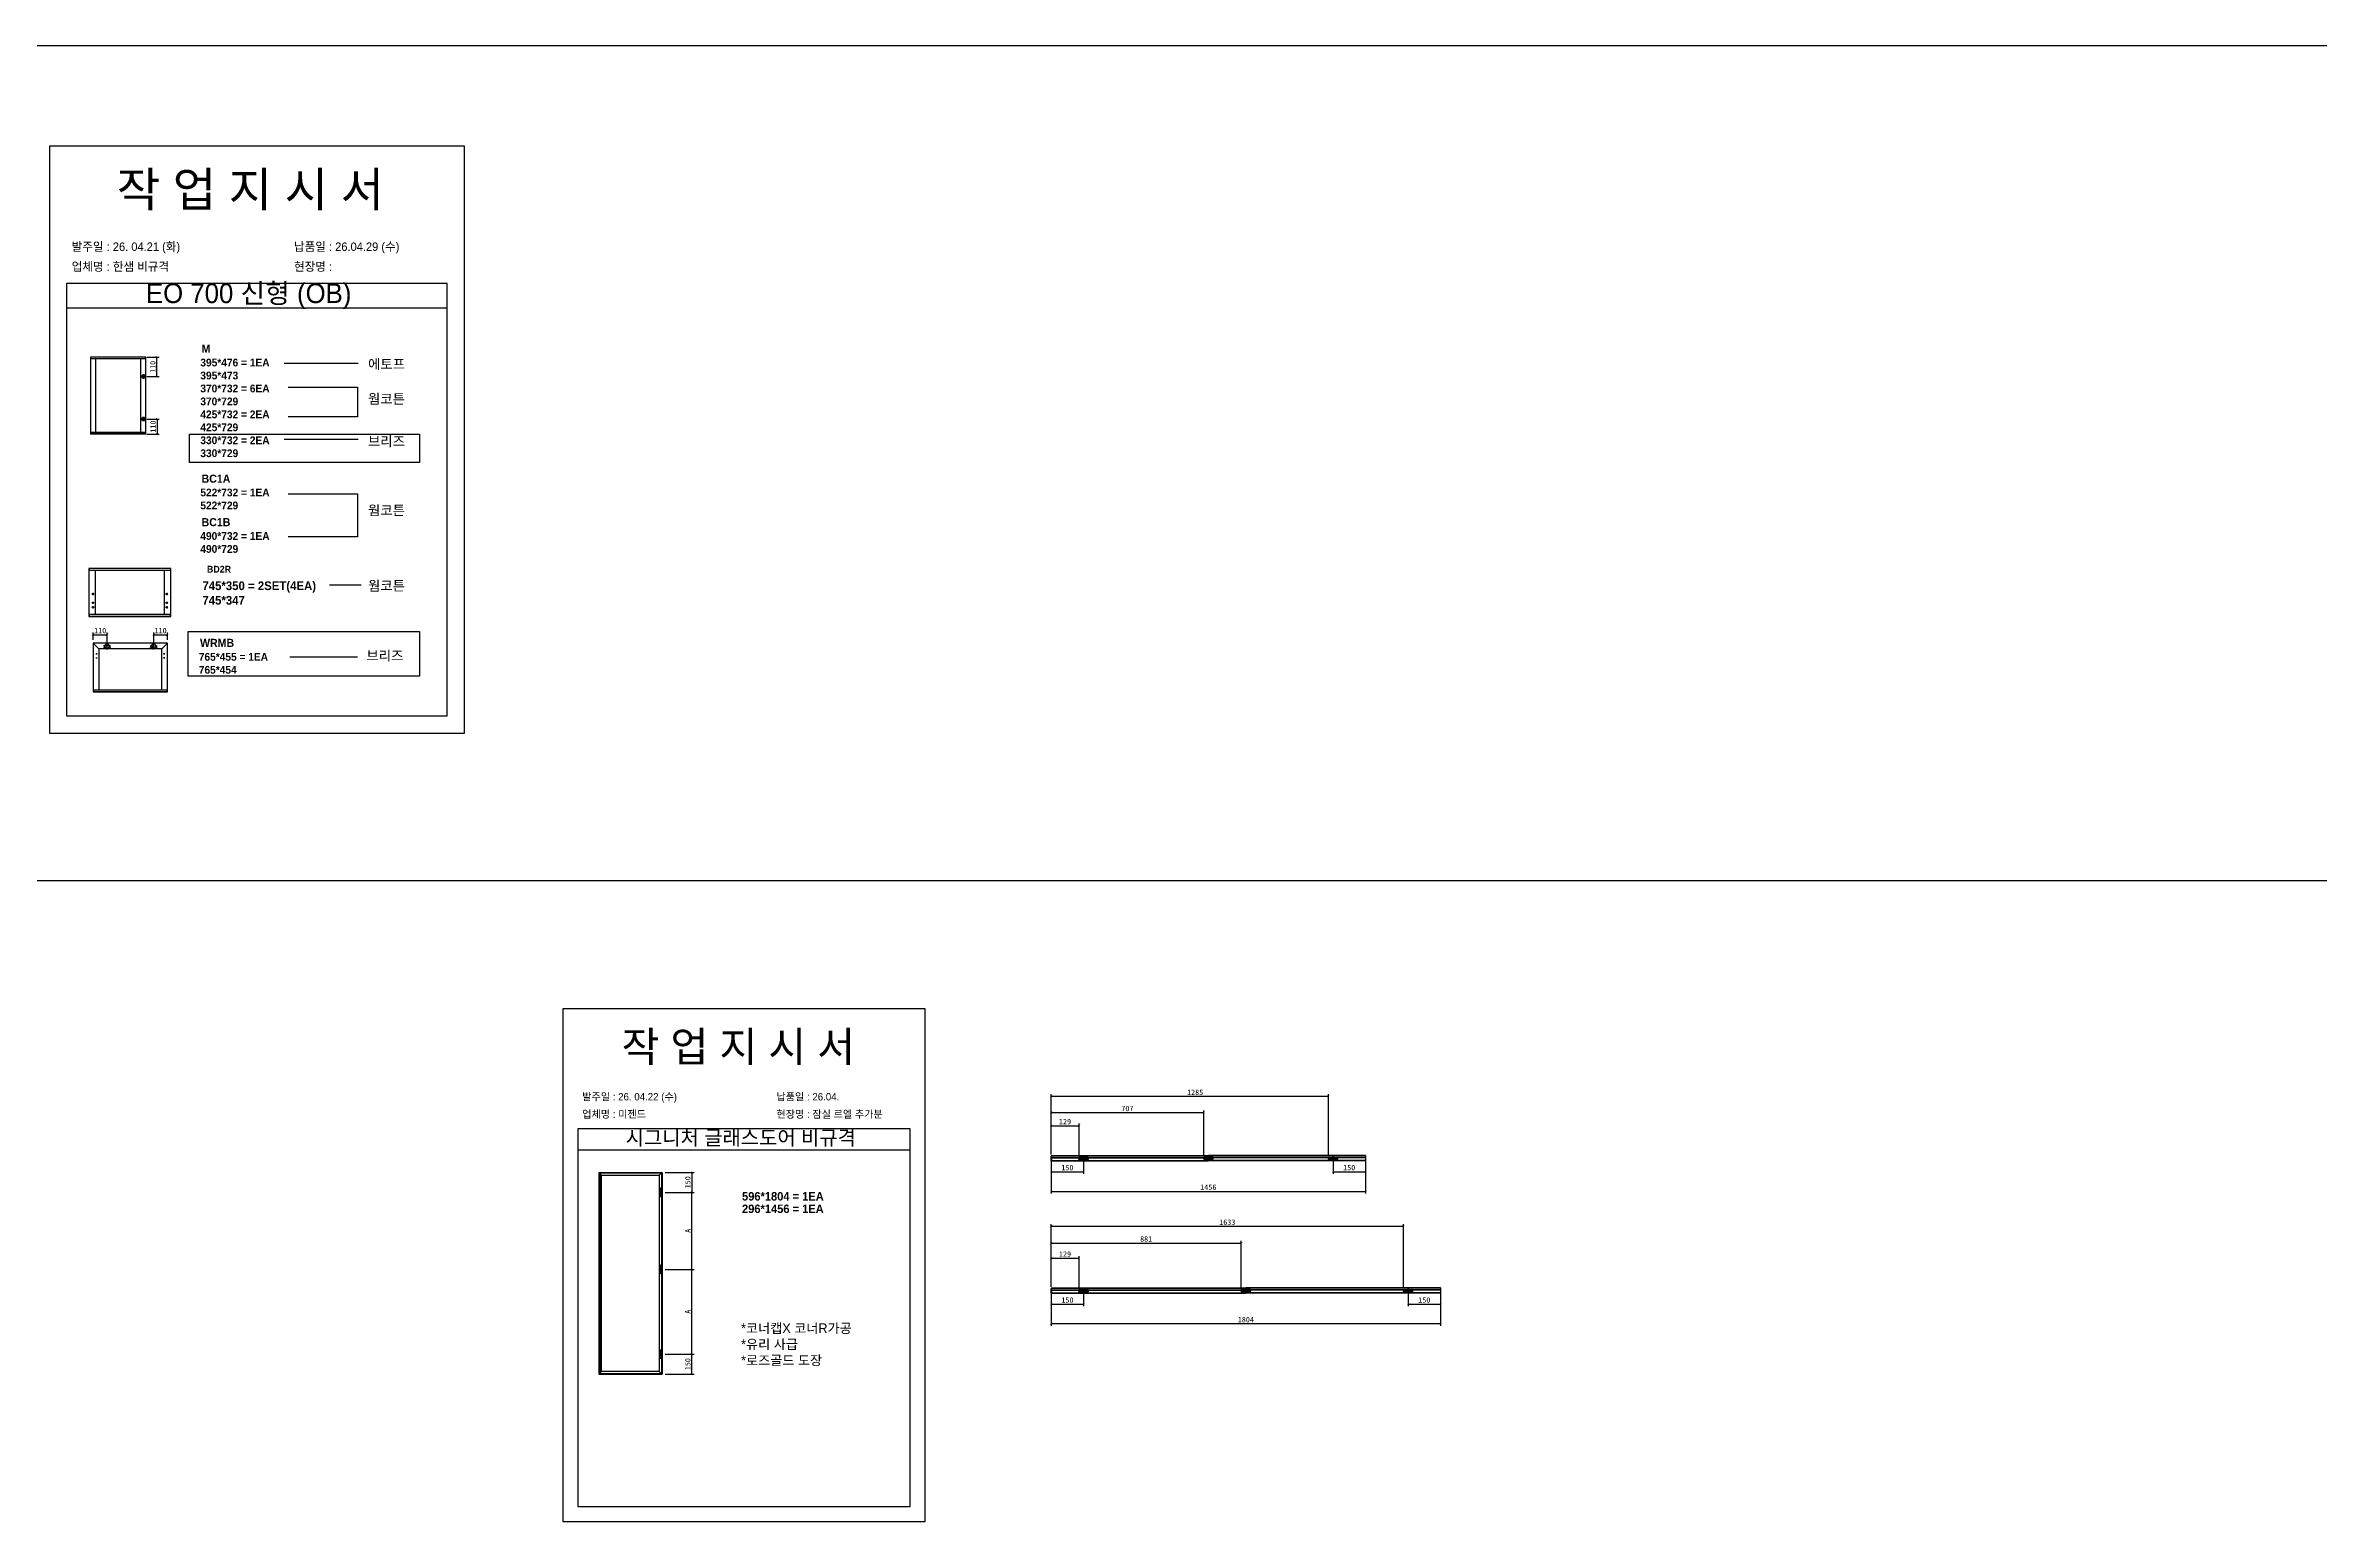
# Model space of a CAD drawing. Header units: millimetres. Extents: x -44117 to 256353, y -2095463 to 65325.
# Drawn here: x 115342 to 125876, y -891495 to -884652 of the extents above; entities that cross this region are included whole.
import ezdxf

# ---------------------------------------------------------------- set-up
doc = ezdxf.new("R2010")
doc.units = ezdxf.units.MM
doc.header["$LTSCALE"] = 10
doc.layers.add('1', color=2, linetype='Continuous', lineweight=40)
doc.layers.add('Layer1', color=7, linetype='Continuous', lineweight=70)
doc.styles.add('MtX_Gulim', font='')
doc.styles.get('MtX_Gulim').set_extended_font_data('Gulim', bold=True)
doc.dimstyles.new('ISO-25', dxfattribs={"dimtxt": 2.5, "dimasz": 2.5, "dimexe": 1, "dimexo": 1, "dimtad": 1, "dimtxsty": 'Standard', "dimblk": 'ARCHTICK', "dimcen": 2.5, "dimadec": 0, "dimazin": 0, "dimtfac": 1, "dimtmove": 0, "dimatfit": 3, "dimfxl": 0, "dimarcsym": 0})

# ---------------------------------------------------------------- blocks, each defined once
blk = doc.blocks.new('_ArchTick')
at = {"color": 0, "linetype": 'ByBlock', "const_width": 0.15}
blk.add_lwpolyline([(-0.5, -0.5), (0.5, 0.5)], dxfattribs=at)
blk = doc.blocks.new('*D5847')
at = {"color": 0, "lineweight": -2}
for p, q in [((115812, -886097), (115869, -886097)), ((115859, -886187), (115859, -886097)), ((115812, -886187), (115869, -886187))]:
    blk.add_line(p, q, dxfattribs=at)
at = {"layer": 'Defpoints', "color": 0}
for p in [(115797, -886097), (115859, -886097), (115797, -886187)]:
    blk.add_point(p, dxfattribs=at)
at = {"color": 0, "lineweight": -2, "xscale": 10, "yscale": 10, "zscale": 10}
for p, rotation in [((115859, -886097), 90), ((115859, -886187), 270)]:
    blk.add_blockref('_ArchTick', p, dxfattribs=dict(at, rotation=rotation))
at = {"color": 0, "insert": (115840, -886142), "char_height": 25, "attachment_point": 5, "rotation": 90}
blk.add_mtext('110', dxfattribs=at)
blk = doc.blocks.new('*D5848')
at = {"color": 0, "lineweight": -2}
for p, q in [((115812, -886384), (115870, -886384)), ((115812, -886454), (115870, -886454)), ((115860, -886384), (115860, -886454))]:
    blk.add_line(p, q, dxfattribs=at)
at = {"layer": 'Defpoints', "color": 0}
for p in [(115797, -886384), (115797, -886454), (115860, -886454)]:
    blk.add_point(p, dxfattribs=at)
at = {"color": 0, "lineweight": -2, "xscale": 10, "yscale": 10, "zscale": 10}
for p, rotation in [((115860, -886384), 90), ((115860, -886454), 270)]:
    blk.add_blockref('_ArchTick', p, dxfattribs=dict(at, rotation=rotation))
at = {"color": 0, "insert": (115841, -886419), "char_height": 25, "attachment_point": 5, "rotation": 90}
blk.add_mtext('110', dxfattribs=at)
blk = doc.blocks.new('*D5849')
at = {"color": 0, "lineweight": -2}
for p, q in [((115563, -887408), (115563, -887374)), ((115563, -887384), (115628, -887384)), ((115628, -887421), (115628, -887374))]:
    blk.add_line(p, q, dxfattribs=at)
at = {"layer": 'Defpoints', "color": 0}
for p in [(115563, -887423), (115628, -887384), (115628, -887436)]:
    blk.add_point(p, dxfattribs=at)
at = {"color": 0, "lineweight": -2, "xscale": 10, "yscale": 10, "zscale": 10, "rotation": 180}
blk.add_blockref('_ArchTick', (115563, -887384), dxfattribs=at)
at = {"color": 0, "lineweight": -2, "xscale": 10, "yscale": 10, "zscale": 10}
blk.add_blockref('_ArchTick', (115628, -887384), dxfattribs=at)
at = {"color": 0, "insert": (115596, -887365), "char_height": 25, "attachment_point": 5}
blk.add_mtext('110', dxfattribs=at)
blk = doc.blocks.new('*D5850')
at = {"color": 0, "lineweight": -2}
for p, q in [((115844, -887421), (115844, -887374)), ((115844, -887384), (115908, -887384)), ((115908, -887408), (115908, -887374))]:
    blk.add_line(p, q, dxfattribs=at)
at = {"layer": 'Defpoints', "color": 0}
for p in [(115908, -887384), (115908, -887423), (115844, -887436)]:
    blk.add_point(p, dxfattribs=at)
at = {"color": 0, "lineweight": -2, "xscale": 10, "yscale": 10, "zscale": 10, "rotation": 180}
blk.add_blockref('_ArchTick', (115844, -887384), dxfattribs=at)
at = {"color": 0, "lineweight": -2, "xscale": 10, "yscale": 10, "zscale": 10}
blk.add_blockref('_ArchTick', (115908, -887384), dxfattribs=at)
at = {"color": 0, "insert": (115876, -887365), "char_height": 25, "attachment_point": 5}
blk.add_mtext('110', dxfattribs=at)
blk = doc.blocks.new('*D5874')
at = {"color": 0, "lineweight": -2}
for p, q in [((118214, -889876), (118348, -889876)), ((118338, -889876), (118338, -889969)), ((118214, -889969), (118348, -889969))]:
    blk.add_line(p, q, dxfattribs=at)
at = {"layer": 'Defpoints', "color": 0}
for p in [(118199, -889876), (118199, -889969), (118338, -889969)]:
    blk.add_point(p, dxfattribs=at)
at = {"color": 0, "lineweight": -2, "xscale": 10, "yscale": 10, "zscale": 10}
for p, rotation in [((118338, -889876), 90), ((118338, -889969), 270)]:
    blk.add_blockref('_ArchTick', p, dxfattribs=dict(at, rotation=rotation))
at = {"color": 0, "insert": (118319, -889922), "char_height": 25, "attachment_point": 5, "rotation": 90}
blk.add_mtext('150', dxfattribs=at)
blk = doc.blocks.new('*D5875')
at = {"color": 0, "lineweight": -2}
for p, q in [((118214, -890719), (118348, -890719)), ((118338, -890811), (118338, -890719)), ((118214, -890811), (118348, -890811))]:
    blk.add_line(p, q, dxfattribs=at)
at = {"layer": 'Defpoints', "color": 0}
for p in [(118199, -890719), (118338, -890719), (118199, -890811)]:
    blk.add_point(p, dxfattribs=at)
at = {"color": 0, "lineweight": -2, "xscale": 10, "yscale": 10, "zscale": 10}
for p, rotation in [((118338, -890719), 90), ((118338, -890811), 270)]:
    blk.add_blockref('_ArchTick', p, dxfattribs=dict(at, rotation=rotation))
at = {"color": 0, "insert": (118319, -890765), "char_height": 25, "attachment_point": 5, "rotation": 90}
blk.add_mtext('150', dxfattribs=at)
blk = doc.blocks.new('*D5876')
at = {"color": 0, "lineweight": -2}
for p, q in [((118214, -890326), (118348, -890326)), ((118338, -890719), (118338, -890326)), ((118214, -890719), (118348, -890719))]:
    blk.add_line(p, q, dxfattribs=at)
at = {"layer": 'Defpoints', "color": 0}
for p in [(118199, -890326), (118338, -890326), (118199, -890719)]:
    blk.add_point(p, dxfattribs=at)
at = {"color": 0, "lineweight": -2, "xscale": 10, "yscale": 10, "zscale": 10}
for p, rotation in [((118338, -890326), 90), ((118338, -890719), 270)]:
    blk.add_blockref('_ArchTick', p, dxfattribs=dict(at, rotation=rotation))
at = {"color": 0, "insert": (118319, -890522), "char_height": 25, "attachment_point": 5, "rotation": 90}
blk.add_mtext('A', dxfattribs=at)
blk = doc.blocks.new('*D5877')
at = {"color": 0, "lineweight": -2}
for p, q in [((118214, -889969), (118348, -889969)), ((118338, -890326), (118338, -889969)), ((118214, -890326), (118348, -890326))]:
    blk.add_line(p, q, dxfattribs=at)
at = {"layer": 'Defpoints', "color": 0}
for p in [(118199, -889969), (118338, -889969), (118199, -890326)]:
    blk.add_point(p, dxfattribs=at)
at = {"color": 0, "lineweight": -2, "xscale": 10, "yscale": 10, "zscale": 10}
for p, rotation in [((118338, -889969), 90), ((118338, -890326), 270)]:
    blk.add_blockref('_ArchTick', p, dxfattribs=dict(at, rotation=rotation))
at = {"color": 0, "insert": (118319, -890147), "char_height": 25, "attachment_point": 5, "rotation": 90}
blk.add_mtext('A', dxfattribs=at)
blk = doc.blocks.new('*D5878')
at = {"color": 0, "lineweight": -2}
for p, q in [((120003, -889816), (120003, -889883)), ((120153, -889822), (120153, -889883)), ((120003, -889873), (120153, -889873))]:
    blk.add_line(p, q, dxfattribs=at)
at = {"layer": 'Defpoints', "color": 0}
for p in [(120003, -889801), (120153, -889807), (120153, -889873)]:
    blk.add_point(p, dxfattribs=at)
at = {"color": 0, "lineweight": -2, "xscale": 10, "yscale": 10, "zscale": 10, "rotation": 180}
blk.add_blockref('_ArchTick', (120003, -889873), dxfattribs=at)
at = {"color": 0, "lineweight": -2, "xscale": 10, "yscale": 10, "zscale": 10}
blk.add_blockref('_ArchTick', (120153, -889873), dxfattribs=at)
at = {"color": 0, "insert": (120078, -889854), "char_height": 25, "attachment_point": 5}
blk.add_mtext('150', dxfattribs=at)
blk = doc.blocks.new('*D5879')
at = {"color": 0, "lineweight": -2}
for p, q in [((120003, -889816), (120003, -889974)), ((121459, -889834), (121459, -889974)), ((120003, -889964), (121459, -889964))]:
    blk.add_line(p, q, dxfattribs=at)
at = {"layer": 'Defpoints', "color": 0}
for p in [(120003, -889801), (121459, -889819), (121459, -889964)]:
    blk.add_point(p, dxfattribs=at)
at = {"color": 0, "lineweight": -2, "xscale": 10, "yscale": 10, "zscale": 10, "rotation": 180}
blk.add_blockref('_ArchTick', (120003, -889964), dxfattribs=at)
at = {"color": 0, "lineweight": -2, "xscale": 10, "yscale": 10, "zscale": 10}
blk.add_blockref('_ArchTick', (121459, -889964), dxfattribs=at)
at = {"color": 0, "insert": (120731, -889945), "char_height": 25, "attachment_point": 5}
blk.add_mtext('1456', dxfattribs=at)
blk = doc.blocks.new('*D5880')
at = {"color": 0, "lineweight": -2}
for p, q in [((120003, -889793), (120003, -889650)), ((120003, -889660), (120132, -889660)), ((120132, -889797), (120132, -889650))]:
    blk.add_line(p, q, dxfattribs=at)
at = {"layer": 'Defpoints', "color": 0}
for p in [(120132, -889660), (120003, -889808), (120132, -889812)]:
    blk.add_point(p, dxfattribs=at)
at = {"color": 0, "lineweight": -2, "xscale": 10, "yscale": 10, "zscale": 10, "rotation": 180}
blk.add_blockref('_ArchTick', (120003, -889660), dxfattribs=at)
at = {"color": 0, "lineweight": -2, "xscale": 10, "yscale": 10, "zscale": 10}
blk.add_blockref('_ArchTick', (120132, -889660), dxfattribs=at)
at = {"color": 0, "insert": (120067, -889641), "char_height": 25, "attachment_point": 5}
blk.add_mtext('129', dxfattribs=at)
blk = doc.blocks.new('*D5881')
at = {"color": 0, "lineweight": -2}
for p, q in [((121309, -889822), (121309, -889883)), ((121459, -889820), (121459, -889883)), ((121309, -889873), (121459, -889873))]:
    blk.add_line(p, q, dxfattribs=at)
at = {"layer": 'Defpoints', "color": 0}
for p in [(121309, -889807), (121459, -889805), (121459, -889873)]:
    blk.add_point(p, dxfattribs=at)
at = {"color": 0, "lineweight": -2, "xscale": 10, "yscale": 10, "zscale": 10, "rotation": 180}
blk.add_blockref('_ArchTick', (121309, -889873), dxfattribs=at)
at = {"color": 0, "lineweight": -2, "xscale": 10, "yscale": 10, "zscale": 10}
blk.add_blockref('_ArchTick', (121459, -889873), dxfattribs=at)
at = {"color": 0, "insert": (121384, -889854), "char_height": 25, "attachment_point": 5}
blk.add_mtext('150', dxfattribs=at)
blk = doc.blocks.new('*D5882')
at = {"color": 0, "lineweight": -2}
for p, q in [((120003, -889786), (120003, -889513)), ((120003, -889523), (121288, -889523)), ((121288, -889797), (121288, -889513))]:
    blk.add_line(p, q, dxfattribs=at)
at = {"layer": 'Defpoints', "color": 0}
for p in [(121288, -889523), (120003, -889801), (121288, -889812)]:
    blk.add_point(p, dxfattribs=at)
at = {"color": 0, "lineweight": -2, "xscale": 10, "yscale": 10, "zscale": 10, "rotation": 180}
blk.add_blockref('_ArchTick', (120003, -889523), dxfattribs=at)
at = {"color": 0, "lineweight": -2, "xscale": 10, "yscale": 10, "zscale": 10}
blk.add_blockref('_ArchTick', (121288, -889523), dxfattribs=at)
at = {"color": 0, "insert": (120670, -889505), "char_height": 25, "attachment_point": 5}
blk.add_mtext('1285', dxfattribs=at)
blk = doc.blocks.new('*D5883')
at = {"color": 0, "lineweight": -2}
for p, q in [((120003, -890430), (120003, -890497)), ((120153, -890436), (120153, -890497)), ((120003, -890487), (120153, -890487))]:
    blk.add_line(p, q, dxfattribs=at)
at = {"layer": 'Defpoints', "color": 0}
for p in [(120003, -890415), (120153, -890421), (120153, -890487)]:
    blk.add_point(p, dxfattribs=at)
at = {"color": 0, "lineweight": -2, "xscale": 10, "yscale": 10, "zscale": 10, "rotation": 180}
blk.add_blockref('_ArchTick', (120003, -890487), dxfattribs=at)
at = {"color": 0, "lineweight": -2, "xscale": 10, "yscale": 10, "zscale": 10}
blk.add_blockref('_ArchTick', (120153, -890487), dxfattribs=at)
at = {"color": 0, "insert": (120078, -890468), "char_height": 25, "attachment_point": 5}
blk.add_mtext('150', dxfattribs=at)
blk = doc.blocks.new('*D5884')
at = {"color": 0, "lineweight": -2}
for p, q in [((120003, -890430), (120003, -890587)), ((121807, -890448), (121807, -890587)), ((120003, -890577), (121807, -890577))]:
    blk.add_line(p, q, dxfattribs=at)
at = {"layer": 'Defpoints', "color": 0}
for p in [(120003, -890415), (121807, -890433), (121807, -890577)]:
    blk.add_point(p, dxfattribs=at)
at = {"color": 0, "lineweight": -2, "xscale": 10, "yscale": 10, "zscale": 10, "rotation": 180}
blk.add_blockref('_ArchTick', (120003, -890577), dxfattribs=at)
at = {"color": 0, "lineweight": -2, "xscale": 10, "yscale": 10, "zscale": 10}
blk.add_blockref('_ArchTick', (121807, -890577), dxfattribs=at)
at = {"color": 0, "insert": (120905, -890559), "char_height": 25, "attachment_point": 5}
blk.add_mtext('1804', dxfattribs=at)
blk = doc.blocks.new('*D5885')
at = {"color": 0, "lineweight": -2}
for p, q in [((120003, -890407), (120003, -890264)), ((120003, -890274), (120132, -890274)), ((120132, -890411), (120132, -890264))]:
    blk.add_line(p, q, dxfattribs=at)
at = {"layer": 'Defpoints', "color": 0}
for p in [(120132, -890274), (120003, -890422), (120132, -890426)]:
    blk.add_point(p, dxfattribs=at)
at = {"color": 0, "lineweight": -2, "xscale": 10, "yscale": 10, "zscale": 10, "rotation": 180}
blk.add_blockref('_ArchTick', (120003, -890274), dxfattribs=at)
at = {"color": 0, "lineweight": -2, "xscale": 10, "yscale": 10, "zscale": 10}
blk.add_blockref('_ArchTick', (120132, -890274), dxfattribs=at)
at = {"color": 0, "insert": (120067, -890255), "char_height": 25, "attachment_point": 5}
blk.add_mtext('129', dxfattribs=at)
blk = doc.blocks.new('*D5886')
at = {"color": 0, "lineweight": -2}
for p, q in [((121657, -890436), (121657, -890497)), ((121807, -890434), (121807, -890497)), ((121657, -890487), (121807, -890487))]:
    blk.add_line(p, q, dxfattribs=at)
at = {"layer": 'Defpoints', "color": 0}
for p in [(121657, -890421), (121807, -890419), (121807, -890487)]:
    blk.add_point(p, dxfattribs=at)
at = {"color": 0, "lineweight": -2, "xscale": 10, "yscale": 10, "zscale": 10, "rotation": 180}
blk.add_blockref('_ArchTick', (121657, -890487), dxfattribs=at)
at = {"color": 0, "lineweight": -2, "xscale": 10, "yscale": 10, "zscale": 10}
blk.add_blockref('_ArchTick', (121807, -890487), dxfattribs=at)
at = {"color": 0, "insert": (121732, -890468), "char_height": 25, "attachment_point": 5}
blk.add_mtext('150', dxfattribs=at)
blk = doc.blocks.new('*D5887')
at = {"color": 0, "lineweight": -2}
for p, q in [((120003, -890400), (120003, -890116)), ((120003, -890126), (121636, -890126)), ((121636, -890411), (121636, -890116))]:
    blk.add_line(p, q, dxfattribs=at)
at = {"layer": 'Defpoints', "color": 0}
for p in [(121636, -890126), (120003, -890415), (121636, -890426)]:
    blk.add_point(p, dxfattribs=at)
at = {"color": 0, "lineweight": -2, "xscale": 10, "yscale": 10, "zscale": 10, "rotation": 180}
blk.add_blockref('_ArchTick', (120003, -890126), dxfattribs=at)
at = {"color": 0, "lineweight": -2, "xscale": 10, "yscale": 10, "zscale": 10}
blk.add_blockref('_ArchTick', (121636, -890126), dxfattribs=at)
at = {"color": 0, "insert": (120819, -890107), "char_height": 25, "attachment_point": 5}
blk.add_mtext('1633', dxfattribs=at)
blk = doc.blocks.new('*D5888')
at = {"color": 0, "lineweight": -2}
for p, q in [((120003, -889786), (120003, -889589)), ((120003, -889599), (120710, -889599)), ((120710, -889796), (120710, -889589))]:
    blk.add_line(p, q, dxfattribs=at)
at = {"layer": 'Defpoints', "color": 0}
for p in [(120710, -889599), (120003, -889801), (120710, -889811)]:
    blk.add_point(p, dxfattribs=at)
at = {"color": 0, "lineweight": -2, "xscale": 10, "yscale": 10, "zscale": 10, "rotation": 180}
blk.add_blockref('_ArchTick', (120003, -889599), dxfattribs=at)
at = {"color": 0, "lineweight": -2, "xscale": 10, "yscale": 10, "zscale": 10}
blk.add_blockref('_ArchTick', (120710, -889599), dxfattribs=at)
at = {"color": 0, "insert": (120356, -889580), "char_height": 25, "attachment_point": 5}
blk.add_mtext('707', dxfattribs=at)
blk = doc.blocks.new('*D5889')
at = {"color": 0, "lineweight": -2}
for p, q in [((120003, -890400), (120003, -890194)), ((120003, -890204), (120884, -890204)), ((120884, -890410), (120884, -890194))]:
    blk.add_line(p, q, dxfattribs=at)
at = {"layer": 'Defpoints', "color": 0}
for p in [(120884, -890204), (120003, -890415), (120884, -890425)]:
    blk.add_point(p, dxfattribs=at)
at = {"color": 0, "lineweight": -2, "xscale": 10, "yscale": 10, "zscale": 10, "rotation": 180}
blk.add_blockref('_ArchTick', (120003, -890204), dxfattribs=at)
at = {"color": 0, "lineweight": -2, "xscale": 10, "yscale": 10, "zscale": 10}
blk.add_blockref('_ArchTick', (120884, -890204), dxfattribs=at)
at = {"color": 0, "insert": (120443, -890185), "char_height": 25, "attachment_point": 5}
blk.add_mtext('881', dxfattribs=at)

msp = doc.modelspace()

# ---------------------------------------------------------------- linework, layer by layer
at = {"color": 1}
for p, q in [((104260.77588, -884652.17545), (196529.92274, -884652.17545)), ((104260.77588, -884652.17545), (196529.92274, -884652.17545)), ((104260.77588, -884652.17545), (196529.92274, -884652.17545)), ((104260.77588, -884652.17545), (196529.92274, -884652.17545)), ((104260.77588, -884652.17545), (196529.92274, -884652.17545)), ((104260.77588, -884652.17545), (196529.92274, -884652.17545)), ((104260.77588, -884652.17545), (196529.92274, -884652.17545)), ((104260.77588, -884652.17545), (196529.92274, -884652.17545)), ((104260.77588, -884652.17545), (196529.92274, -884652.17545)), ((104260.77588, -884652.17545), (196529.92274, -884652.17545)), ((106472.62401, -884652.17545), (198741.77087, -884652.17545)), ((106472.62401, -884652.17545), (198741.77087, -884652.17545)), ((106472.62401, -884652.17545), (198741.77087, -884652.17545)), ((106472.62401, -884652.17545), (198741.77087, -884652.17545)), ((106472.62401, -884652.17545), (198741.77087, -884652.17545)), ((106472.62401, -884652.17545), (198741.77087, -884652.17545)), ((106472.62401, -884652.17545), (198741.77087, -884652.17545)), ((106472.62401, -884652.17545), (198741.77087, -884652.17545)), ((106472.62401, -884652.17545), (198741.77087, -884652.17545)), ((106472.62401, -884652.17545), (198741.77087, -884652.17545)), ((104260.77588, -888523.45877), (196529.92274, -888523.45877)), ((104260.77588, -888523.45877), (196529.92274, -888523.45877)), ((104260.77588, -888523.45877), (196529.92274, -888523.45877)), ((104260.77588, -888523.45877), (196529.92274, -888523.45877)), ((104260.77588, -888523.45877), (196529.92274, -888523.45877)), ((104260.77588, -888523.45877), (196529.92274, -888523.45877)), ((104260.77588, -888523.45877), (196529.92274, -888523.45877)), ((104260.77588, -888523.45877), (196529.92274, -888523.45877)), ((104260.77588, -888523.45877), (196529.92274, -888523.45877)), ((104260.77588, -888523.45877), (196529.92274, -888523.45877)), ((106472.62401, -888523.45877), (198741.77087, -888523.45877)), ((106472.62401, -888523.45877), (198741.77087, -888523.45877)), ((106472.62401, -888523.45877), (198741.77087, -888523.45877)), ((106472.62401, -888523.45877), (198741.77087, -888523.45877)), ((106472.62401, -888523.45877), (198741.77087, -888523.45877)), ((106472.62401, -888523.45877), (198741.77087, -888523.45877)), ((106472.62401, -888523.45877), (198741.77087, -888523.45877)), ((106472.62401, -888523.45877), (198741.77087, -888523.45877)), ((106472.62401, -888523.45877), (198741.77087, -888523.45877)), ((106472.62401, -888523.45877), (198741.77087, -888523.45877))]:
    msp.add_line(p, q, dxfattribs=at)
for p, q in [((117203.53059, -885754.95288), (115440.60698, -885754.95288)), ((117203.53059, -885869.42844), (115440.60698, -885869.42844)), ((115550.9573, -886097.01749), (115550.9573, -886453.27387)), ((115807.81835, -886097.47883), (115550.9573, -886097.47883)), ((115807.81835, -886104.45018), (115550.9573, -886104.45018)), ((115807.56205, -886096.76119), (115551.2136, -886096.76119)), ((115573.76796, -886103.93758), (115573.76796, -886445.84119)), ((115784.75139, -886445.84119), (115784.75139, -886104.45018)), ((115806.53685, -886104.45018), (115806.53685, -886096.76119)), ((115807.81835, -886453.27387), (115807.81835, -886097.01749)), ((116791.66646, -886126.04209), (116448.91975, -886126.04209)), ((115807.81835, -886445.84119), (115550.9573, -886445.84119)), ((115807.81835, -886452.81254), (115550.9573, -886452.81254)), ((115807.56205, -886453.53018), (115551.2136, -886453.53018)), ((115552.2388, -886453.53018), (115552.2388, -886445.84119)), ((115806.53685, -886445.84119), (115806.53685, -886453.53018)), ((116791.66646, -886478.86958), (116448.91975, -886478.86958)), ((115543.98154, -887076.9542), (115543.98154, -887299.22503)), ((115922.92463, -887077.52739), (115543.98154, -887077.52739)), ((115922.92463, -887086.18895), (115543.98154, -887086.18895)), ((115922.60619, -887076.63576), (115544.29998, -887076.63576)), ((115545.57374, -887076.63576), (115545.57374, -887086.18895)), ((115572.6411, -887086.18895), (115572.6411, -887289.99028)), ((115894.26507, -887289.99028), (115894.26507, -887086.18895)), ((115921.33244, -887076.63576), (115921.33244, -887086.18895)), ((115922.92463, -887299.22503), (115922.92463, -887076.9542)), ((115567.38685, -887195.09528), (115556.87834, -887195.09528)), ((115562.1326, -887189.84103), (115562.1326, -887200.34953)), ((115899.51933, -887195.09528), (115910.02783, -887195.09528)), ((115904.77358, -887189.84103), (115904.77358, -887200.34953)), ((116806.04864, -887154.63217), (116657.9871, -887154.63217)), ((115922.92463, -887289.99028), (115543.98154, -887289.99028)), ((115922.92463, -887298.65183), (115543.98154, -887298.65183)), ((115544.29998, -887299.54347), (115922.60619, -887299.54347)), ((115545.57374, -887289.99028), (115545.57374, -887299.54347)), ((115567.38685, -887235.85555), (115556.87834, -887235.85555)), ((115567.38685, -887256.23568), (115556.87834, -887256.23568)), ((115562.1326, -887230.60129), (115562.1326, -887241.1098)), ((115562.1326, -887250.98143), (115562.1326, -887261.48993)), ((115899.51933, -887235.85555), (115910.02783, -887235.85555)), ((115899.51933, -887256.23568), (115910.02783, -887256.23568)), ((115904.77358, -887230.60129), (115904.77358, -887241.1098)), ((115904.77358, -887250.98143), (115904.77358, -887261.48993)), ((115921.33244, -887299.54347), (115921.33244, -887289.99028)), ((115563.14314, -887423.2447), (115563.14314, -887647.58503)), ((115589.48389, -887449.58545), (115563.22983, -887423.03542)), ((115908.02898, -887422.94874), (115563.4391, -887422.94874)), ((115627.95915, -887452.11455), (115627.95915, -887419.82771)), ((115843.50894, -887452.11455), (115843.50894, -887419.82771)), ((115881.98419, -887449.58545), (115908.23825, -887423.03542)), ((115908.32494, -887647.58503), (115908.32494, -887423.2447)), ((115576.4615, -887472.6706), (115582.38077, -887472.6706)), ((115576.4615, -887491.61227), (115582.38077, -887491.61227)), ((115579.42114, -887469.71097), (115579.42114, -887475.63024)), ((115579.42114, -887488.65263), (115579.42114, -887494.5719)), ((115589.48389, -887449.58545), (115589.48389, -887639.59401)), ((115881.98419, -887449.58545), (115589.48389, -887449.58545)), ((115644.10257, -887435.97113), (115611.81574, -887435.97113)), ((115617.0085, -887441.8904), (115612.27309, -887441.8904)), ((115614.6408, -887439.52269), (115614.6408, -887444.25811)), ((115643.64522, -887441.8904), (115638.9098, -887441.8904)), ((115641.27751, -887439.52269), (115641.27751, -887444.25811)), ((115827.36552, -887435.97113), (115859.65235, -887435.97113)), ((115832.55829, -887441.8904), (115827.82288, -887441.8904)), ((115830.19058, -887439.52269), (115830.19058, -887444.25811)), ((115859.19501, -887441.8904), (115854.45959, -887441.8904)), ((115856.8273, -887439.52269), (115856.8273, -887444.25811)), ((115881.98419, -887639.00208), (115881.98419, -887449.58545)), ((115895.00659, -887472.6706), (115889.08732, -887472.6706)), ((115895.00659, -887491.61227), (115889.08732, -887491.61227)), ((115892.04695, -887469.71097), (115892.04695, -887475.63024)), ((115892.04695, -887488.65263), (115892.04695, -887494.5719)), ((115563.14314, -887639.00208), (115908.32494, -887639.00208)), ((115564.62296, -887639.00208), (115564.62296, -887647.88099)), ((115906.84512, -887647.88099), (115906.84512, -887639.00208)), ((115563.14314, -887647.05229), (115908.02898, -887647.05229)), ((115563.4391, -887647.88099), (115908.02898, -887647.88099)), ((119349.32561, -889673.88792), (117809.32561, -889673.88792)), ((119349.32561, -889773.88792), (117809.32561, -889773.88792)), ((121458.76806, -889798.01385), (121458.76806, -889819.01385)), ((117906.85081, -889876.21123), (117906.85081, -890811.35601)), ((117906.85081, -889876.21123), (118199.42196, -889876.21123)), ((117906.85081, -889876.21123), (117919.31461, -889888.67502)), ((117906.85081, -889876.21123), (117912.75471, -889876.21123)), ((117912.75471, -889876.21123), (117912.75471, -890811.35601)), ((118186.95817, -889888.67502), (118199.42196, -889876.21123)), ((118199.42196, -889876.21123), (118199.42196, -890811.35601)), ((121806.76806, -890411.61122), (121806.76806, -890432.61122)), ((117919.31461, -890798.89222), (117906.85081, -890811.35601)), ((118186.95817, -890798.89222), (118199.42196, -890811.35601)), ((117906.85081, -890811.35601), (118199.42196, -890811.35601))]:
    msp.add_line(p, q)
at = {"linetype": 'Continuous'}
for p, q in [((117919.31461, -890798.89222), (117919.31461, -889888.67502)), ((117919.31461, -889888.67502), (118186.95817, -889888.67502)), ((118186.95817, -889888.67502), (118186.95817, -890798.89222)), ((118186.95817, -890798.89222), (117919.31461, -890798.89222))]:
    msp.add_line(p, q, dxfattribs=at)
for points in [[(115360.47409, -887839.35852), (117283.66348, -887839.35852), (117283.66348, -885119.41924), (115360.47409, -885119.41924)], [(116010.40558, -886453.66762), (117076.44865, -886453.66762), (117076.44865, -886584.71783), (116010.40558, -886584.71783)], [(116002.96675, -887368.38895), (117076.29549, -887368.38895), (117076.29549, -887576.60299), (116002.96675, -887576.60299)], [(117739.32561, -891494.7182), (119419.32561, -891494.7182), (119419.32561, -889118.7182), (117739.32561, -889118.7182)], [(117908.81878, -889878.1792), (118197.45399, -889878.1792), (118197.45399, -890809.38804), (117908.81878, -890809.38804)]]:
    msp.add_lwpolyline(points, close=True)
for points in [[(115440.60698, -885754.95288), (115440.60698, -887759.22563), (117203.53059, -887759.22563), (117203.53059, -885754.95288)], [(116466.56112, -886236.93073), (116789.14626, -886236.93073), (116789.14626, -886373.02133), (116466.56112, -886373.02133)], [(116466.56112, -886730.88922), (116789.14626, -886730.88922), (116789.14626, -886929.98474), (116466.56112, -886929.98474)], [(116475.11409, -887485.69264), (116788.90146, -887485.69264)], [(117809.32561, -889673.88792), (117809.32561, -891424.7182), (119349.32561, -891424.7182), (119349.32561, -889673.88792)]]:
    msp.add_lwpolyline(points)
for points in [[(118194.81955, -889988.03583), (118194.81955, -889988.03583, 0.4142135624), (118199.42196, -889983.43342), (118199.42196, -889953.97797, 0.4142135624), (118194.81955, -889949.37556), (118194.81955, -889949.37556, 0.4142135624), (118190.21713, -889953.97797), (118190.21713, -889983.43342, 0.4142135624)], [(118194.81955, -890344.89391), (118194.81955, -890344.89391, 0.4142135624), (118199.42196, -890340.2915), (118199.42196, -890310.83605, 0.4142135624), (118194.81955, -890306.23364), (118194.81955, -890306.23364, 0.4142135624), (118190.21713, -890310.83605), (118190.21713, -890340.2915, 0.4142135624)], [(118194.81955, -890738.19168), (118194.81955, -890738.19168, 0.4142135624), (118199.42196, -890733.58927), (118199.42196, -890704.13382, 0.4142135624), (118194.81955, -890699.53141), (118194.81955, -890699.53141, 0.4142135624), (118190.21713, -890704.13382), (118190.21713, -890733.58927, 0.4142135624)]]:
    msp.add_lwpolyline(points, format="xyb", close=True, dxfattribs=at)
for centre, radius in [((115562.1326, -887195.09528), 3.1844), ((115904.77358, -887195.09528), 3.1844), ((115562.1326, -887235.85555), 3.1844), ((115562.1326, -887256.23568), 3.1844), ((115904.77358, -887235.85555), 3.1844), ((115904.77358, -887256.23568), 3.1844), ((115627.95915, -887435.97113), 10.35872), ((115843.50894, -887435.97113), 10.35872), ((115579.42114, -887472.6706), 0.88789), ((115579.42114, -887491.61226), 0.88789), ((115614.6408, -887441.8904), 0.94708), ((115641.27751, -887441.8904), 0.94708), ((115830.19058, -887441.8904), 0.94708), ((115856.8273, -887441.8904), 0.94708), ((115892.04695, -887472.6706), 0.88789), ((115892.04695, -887491.61226), 0.88789)]:
    msp.add_circle(centre, radius)
for centre, radius, start, end in [((115807.56205, -886097.01749), 0.2563, 0, 90), ((115551.2136, -886453.27388), 0.2563, 180, 270), ((115807.56205, -886453.27388), 0.2563, 270, 0), ((115544.29998, -887076.9542), 0.31844, 90, 180), ((115922.60619, -887076.9542), 0.31844, 0, 90), ((115544.29998, -887299.22503), 0.31844, 180, 270), ((115922.60619, -887299.22503), 0.31844, 270, 0), ((115563.4391, -887423.2447), 0.29596, 90, 180), ((115908.02898, -887423.2447), 0.29596, 0, 90), ((115563.4391, -887647.58503), 0.29596, 180, 270), ((115908.02898, -887647.58503), 0.29596, 270, 0)]:
    msp.add_arc(centre, radius, start, end)
at = {"layer": '1'}
for p, q in [((121458.76806, -889798.01385), (120002.76806, -889801.01385)), ((120002.76806, -889801.01385), (120002.76806, -889822.01385)), ((120002.76806, -889808.31385), (121458.76806, -889805.31385)), ((120002.76806, -889822.01385), (121458.76806, -889819.01385)), ((120137.01806, -889807.16385), (120168.51806, -889807.16385)), ((120168.51806, -889817.66385), (120137.01806, -889817.66385)), ((120152.76806, -889798.01385), (120152.76806, -889819.01385)), ((120715.01806, -889805.82516), (120746.51806, -889805.82516)), ((120746.51806, -889816.32516), (120715.01806, -889816.32516)), ((120730.76806, -889796.67516), (120730.76806, -889817.67516)), ((121293.0141, -889807.16385), (121324.5141, -889807.16385)), ((121324.5141, -889817.66385), (121293.0141, -889817.66385)), ((121308.7641, -889798.01385), (121308.7641, -889819.01385)), ((121806.76806, -890411.61122), (120002.76806, -890414.61122)), ((120002.76806, -890414.61122), (120002.76806, -890435.61122)), ((120002.76806, -890421.91122), (121806.76806, -890418.91122)), ((120002.76806, -890435.61122), (121806.76806, -890432.61122)), ((120137.01806, -890420.76122), (120168.51806, -890420.76122)), ((120168.51806, -890431.26122), (120137.01806, -890431.26122)), ((120152.76806, -890411.61122), (120152.76806, -890432.61122)), ((120889.01806, -890419.42253), (120920.51806, -890419.42253)), ((120920.51806, -890429.92253), (120889.01806, -890429.92253)), ((120904.76806, -890410.27253), (120904.76806, -890431.27253)), ((121641.0141, -890420.76122), (121672.5141, -890420.76122)), ((121672.5141, -890431.26122), (121641.0141, -890431.26122)), ((121656.7641, -890411.61122), (121656.7641, -890432.61122))]:
    msp.add_line(p, q, dxfattribs=at)
for centre, start, end in [((120137.01806, -889812.41385), 90, 270), ((120168.51806, -889812.41385), 270, 90), ((120715.01806, -889811.07516), 90, 270), ((120746.51806, -889811.07516), 270, 90), ((121293.0141, -889812.41385), 90, 270), ((121324.5141, -889812.41385), 270, 90), ((120137.01806, -890426.01122), 90, 270), ((120168.51806, -890426.01122), 270, 90), ((120889.01806, -890424.67253), 90, 270), ((120920.51806, -890424.67253), 270, 90), ((121641.0141, -890426.01122), 90, 270), ((121672.5141, -890426.01122), 270, 90)]:
    msp.add_arc(centre, 5.25, start, end, dxfattribs=at)
at = {"layer": 'Layer1'}
for p, q in [((115796.73325, -886177.9105), (115796.73325, -886196.80293)), ((115796.73325, -886393.28086), (115796.73325, -886374.38844))]:
    msp.add_line(p, q, dxfattribs=at)
for points in [[(115806.17946, -886187.35672), (115787.28704, -886187.35672)], [(115806.17946, -886383.83465), (115787.28704, -886383.83465)]]:
    msp.add_lwpolyline(points, close=True, dxfattribs=at)
for centre in [(115796.73325, -886187.35672), (115796.73325, -886383.83465)]:
    msp.add_circle(centre, 6.29747, dxfattribs=at)

# ---------------------------------------------------------------- texts
at = {"linetype": 'Continuous', "style": 'MtX_Gulim'}
for s, height, p in [('M', 37.49849, (116065.78811, -886076.82631)), ('BC1A', 37.498494, (116065.78811, -886679.15325)), ('BC1B', 37.498494, (116065.78811, -886880.76897)), ('BD2R', 31.421769, (116090.55144, -887095.62893)), ('WRMB', 37.498494, (116058.60007, -887440.32609)), ('596*1804 = 1EA', 39.2712622, (118570.27152, -890006.69796)), ('296*1456 = 1EA', 39.2712622, (118570.27152, -890064.60796))]:
    msp.add_text(s, height=height, dxfattribs=at).set_placement(p)
at = {"attachment_point": 1}
for s, width, gutter_width, heights, insert, char_height in [('{\\fGulim|b0|i0|c129|p50;작 업 지 시 서}', 3786.0728481, 14.30944, [-178.40505], (115672.77098, -885238.65986), 160.2657825), ('\\pt11;{\\fGulim|b0|i0|c129|p50;발주일 : 26. 04.21 (화)}', 3786.0728481, 14.30944, [39.49878], (115463.92809, -885565.40357), 39.2651167), ('{\\fGulim|b0|i0|c129|p50;납품일 : 26.04.29 (수)}', 3786.0728481, 14.30944, [40.16974], (116494.18292, -885565.40357), 39.2651167), ('{\\fGulim|b0|i0|c129|p50;업체명 : 한샘 비규격}', 3786.0728481, 14.30944, [41.34032], (115463.92809, -885657.73518), 39.2651167), ('{\\fGulim|b0|i0|c129|p50;EO 700 신형 (OB)}', 2155.3243433, 8.14604, [-114.80382], (115808.15464, -885755.24064), 91.2356303), ('{\\fGulim|b0|i0|c129|p50;현장명 :}', 3786.0728481, 14.30944, [45.21037], (116494.18292, -885657.73518), 39.2651167), ('{\\f굴림|b1|i0|c129|p50;395*476 = 1EA\\P\\C1;395*473\\P\\C256;370*732 = 6EA\\P\\C1;370*729\\P\\C256;425*732 = 2EA\\P\\C1;425*729\\P\\C256;330*732 = 2EA\\P\\C1;330*729}', 10891.9816234, 140.08053, [-457.73935], (116060.12144, -886104.1779), 36.0207087), ('{\\f굴림|b1|i0|c129|p50;에토프}', 13746.5878503, 176.7933, [-50.57251], (116837.14579, -886106.57076), 45.4611341), ('{\\f굴림|b1|i0|c129|p50;웜코튼}', 13746.5878503, 176.7933, [-49.06916], (116837.14579, -886267.86333), 45.4611341), ('{\\f굴림|b1|i0|c129|p50;브리즈}', 13746.5878503, 176.7933, [-50.51237], (116837.14579, -886464.43864), 45.4611341), ('{\\f굴림|b1|i0|c129|p50;522*732 = 1EA\\P\\C1;522*729}', 10891.9816234, 140.08053, [-97.10345], (116060.12144, -886706.50484), 36.0207087), ('{\\f굴림|b1|i0|c129|p50;웜코튼}', 13746.5878503, 176.7933, [-49.06916], (116837.14579, -886784.50359), 45.4611341), ('{\\f굴림|b1|i0|c129|p50;490*732 = 1EA\\P\\C1;490*729}', 10891.9816234, 140.08053, [-97.15109], (116060.12144, -886908.12055), 36.0207087), ('{\\f굴림|b1|i0|c129|p50;745*350 = 2SET(4EA)\\P\\C1;745*347}', 12198.822037, 156.88766, [-113.28997], (116069.72827, -887136.5874), 40.342541), ('{\\f굴림|b1|i0|c129|p50;웜코튼}', 13746.5878503, 176.7933, [-49.06916], (116837.14579, -887134.18084), 45.4611341), ('{\\f굴림|b1|i0|c129|p50;765*455 = 1EA\\P\\C1;765*454}', 10891.9816234, 140.08053, [454.32757], (116052.9334, -887468.39797), 36.0207087), ('{\\f굴림|b1|i0|c129|p50;브리즈}', 13746.5878503, 176.7933, [-50.51237], (116829.95775, -887458.58087), 45.4611341), ('{\\fGulim|b0|i0|c129|p50;작 업 지 시 서}', 3307.3198183, 12.5, [-155.84554], (118012.13222, -889222.88071), 140), ('\\pt11;{\\fGulim|b0|i0|c129|p50;발주일 : 26. 04.22 (수)}', 3307.3198183, 12.5, [34.50412], (117829.69774, -889508.30733), 34.3), ('{\\fGulim|b0|i0|c129|p50;납품일 : 26.04.}', 3307.3198183, 12.5, [35.09023], (118729.67573, -889508.30733), 34.3), ('{\\fGulim|b0|i0|c129|p50;업체명 : 미젠드}', 3307.3198183, 12.5, [36.11279], (117829.69774, -889588.96351), 34.3), ('{\\fGulim|b0|i0|c129|p50;현장명 : 잠실 르엘 추가분}', 3307.3198183, 12.5, [-38.31917], (118729.67573, -889588.96351), 34.3), ('{\\fGulim|b0|i0|c129|p50;시그니처 글래스도어 비규격}', 1597.0710432, 6.03612, [-75.34624], (118031.04768, -889681.67013), 67.6045736), ('{\\fGulim|b0|i0|c129|p50;*코너캡X 코너R가공\\P*유리 사급\\P*로즈골드 도장}', 1055.7982644, 3.99038, [-202.89078], (118565.93083, -890576.20932), 44.6923083)]:
    msp.add_mtext_dynamic_manual_height_columns(s, width=width, gutter_width=gutter_width, heights=heights, dxfattribs=dict(at, insert=insert, char_height=char_height))

# ---------------------------------------------------------------- dimensions: what is measured, and where the dimension line sits
for base, p1, p2, text, picture, middle in [((115858.85259, -886096.76119), (115796.73325, -886187.35672), (115796.73325, -886096.76119), '110', '*D5847', (115840.10259, -886142.05895)), ((115859.84614, -886453.53018), (115796.73325, -886383.83465), (115796.73325, -886453.53018), '110', '*D5848', (115841.09614, -886418.68241)), ((118337.56064, -889968.70569), (118199.42196, -889876.21123), (118199.42196, -889968.70569), '150', '*D5874', (118318.81064, -889922.45846)), ((118337.56064, -889968.70569), (118199.42196, -890325.56378), (118199.42196, -889968.70569), 'A', '*D5877', (118318.81064, -890147.13473)), ((118337.56064, -890325.56378), (118199.42196, -890718.86154), (118199.42196, -890325.56378), 'A', '*D5876', (118318.81064, -890522.21266)), ((118337.56064, -890718.86154), (118199.42196, -890811.35601), (118199.42196, -890718.86154), '150', '*D5875', (118318.81064, -890765.10878))]:
    dim = msp.add_linear_dim(base=base, p1=p1, p2=p2, angle=90, text=text, dimstyle='ISO-25', override={"dimscale": 10, "dimasz": 1, "dimexo": 1.5, "dimtxsty": 'Standard'})
    dim.commit()
    dim.dimension.update_dxf_attribs({"geometry": picture, "text_midpoint": middle})
for base, p1, p2, picture, middle in [((115627.95916, -887383.6643), (115563.4391, -887423.2447), (115627.95916, -887435.97113), '*D5849', (115595.69913, -887364.9143)), ((115908.02898, -887383.6643), (115843.50893, -887435.97113), (115908.02898, -887423.2447), '*D5850', (115875.76896, -887364.9143))]:
    dim = msp.add_linear_dim(base=base, p1=p1, p2=p2, text='110', dimstyle='ISO-25', override={"dimscale": 10, "dimasz": 1, "dimexo": 1.5, "dimtxsty": 'Standard'})
    dim.commit()
    dim.dimension.update_dxf_attribs({"geometry": picture, "text_midpoint": middle})
for base, p1, p2, picture, middle in [((121287.7641, -889523.33255), (120002.76806, -889801.01385), (121287.7641, -889812.41385), '*D5882', (120670.26608, -889523.33255)), ((121458.76806, -889963.70306), (120002.76806, -889801.01385), (121458.76806, -889819.01385), '*D5879', (120730.76806, -889963.70306)), ((121806.76806, -890577.30043), (120002.76806, -890414.61122), (121806.76806, -890432.61122), '*D5884', (120904.76806, -890577.30043))]:
    dim = msp.add_linear_dim(base=base, p1=p1, p2=p2, dimstyle='ISO-25', override={"dimscale": 10, "dimasz": 1, "dimexo": 1.5})
    dim.commit()
    dim.dimension.update_dxf_attribs({"geometry": picture, "text_midpoint": middle, "dimtype": 160})
for base, p1, p2, picture, middle in [((120709.76806, -889599.11919), (120002.76806, -889801.01385), (120709.76806, -889811.07516), '*D5888', (120356.26806, -889580.36919)), ((120131.76931, -889660.06667), (120002.76806, -889808.31385), (120131.76931, -889812.29923), '*D5880', (120067.26868, -889641.31667)), ((120152.76806, -889873.07747), (120002.76806, -889801.01385), (120152.76806, -889807.16385), '*D5878', (120077.76806, -889854.32747)), ((121458.76806, -889872.9918), (121308.7641, -889807.16385), (121458.76806, -889805.31385), '*D5881', (121383.76608, -889854.2418)), ((121635.7641, -890125.77747), (120002.76806, -890414.61122), (121635.7641, -890426.01122), '*D5887', (120819.26608, -890107.02747)), ((120883.76806, -890204.05543), (120002.76806, -890414.61122), (120883.76806, -890424.67253), '*D5889', (120443.26806, -890185.30543)), ((120131.76931, -890273.66405), (120002.76806, -890421.91122), (120131.76931, -890425.8966), '*D5885', (120067.26868, -890254.91405)), ((120152.76806, -890486.67485), (120002.76806, -890414.61122), (120152.76806, -890420.76122), '*D5883', (120077.76806, -890467.92485)), ((121806.76806, -890486.58917), (121656.7641, -890420.76122), (121806.76806, -890418.91122), '*D5886', (121731.76608, -890467.83917))]:
    dim = msp.add_linear_dim(base=base, p1=p1, p2=p2, dimstyle='ISO-25', override={"dimscale": 10, "dimasz": 1, "dimexo": 1.5})
    dim.commit()
    dim.dimension.update_dxf_attribs({"geometry": picture, "text_midpoint": middle})

doc.saveas('drawing.dxf')
